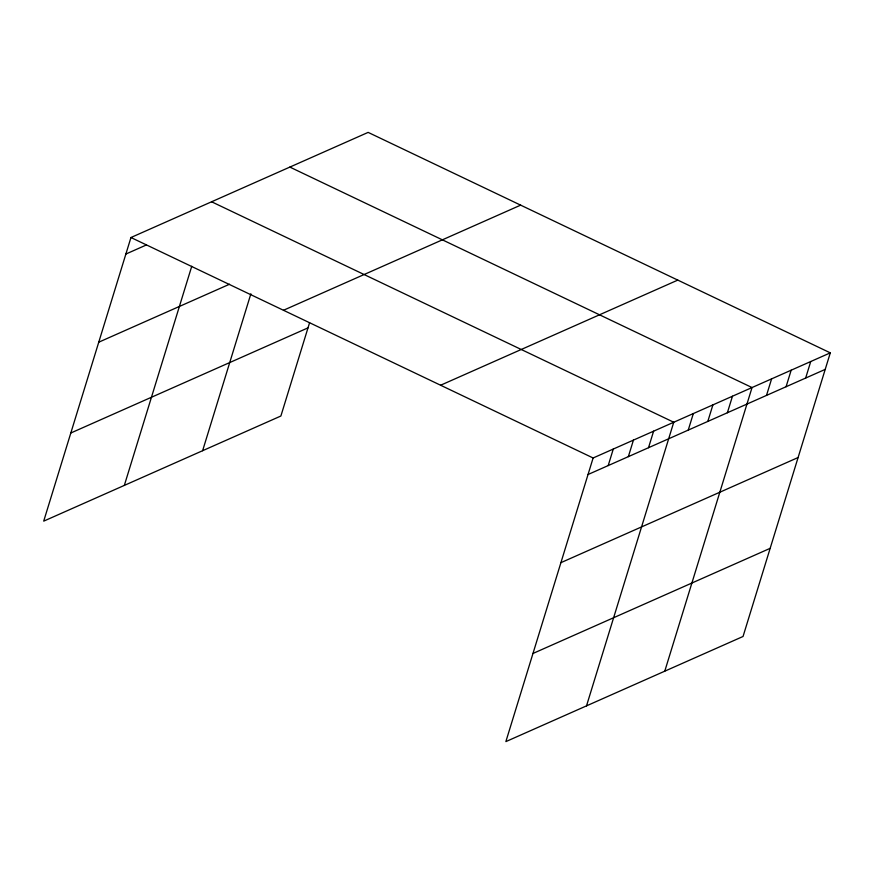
<?xml version="1.0" encoding="UTF-8"?>
<svg xmlns="http://www.w3.org/2000/svg" width="874" height="874" viewBox="0 0 874 874"><rect width="100%" height="100%" fill="white"/><g stroke="black" fill="none" stroke-linecap="round" stroke-linejoin="round"><path stroke-width="1.31" d="M830.3 352.856L593.118 457.987L505.86 741.611L743.042 636.48L830.3 352.856L368.14 132.389L130.958 237.52L43.7 521.144L280.882 416.013L309.593 322.681M124.337 485.398L191.756 266.264M202.615 450.711L250.882 293.806M608.195 465.58L613.275 449.05M628.351 456.643L633.442 440.114M648.519 447.707L653.599 431.177M586.509 705.864L673.756 422.24L211.595 201.774M688.242 430.095L693.333 413.566M707.809 421.421L712.9 404.891M727.376 412.747L732.467 396.228M664.775 671.166L752.033 387.553L289.862 167.087M766.509 395.409L771.6 378.879M786.076 386.734L791.167 370.205M805.653 378.06L810.733 361.53M125.867 254.05L146.034 245.113M98.751 342.193L229.534 284.225M283.471 310.281L520.653 205.139M70.816 433.001L307.998 327.87M440.605 385.237L677.787 280.106M588.038 474.516L825.22 369.385M560.922 562.659L798.104 457.528M532.976 653.468L770.158 548.337M130.958 237.52L593.118 457.987"/></g></svg>
